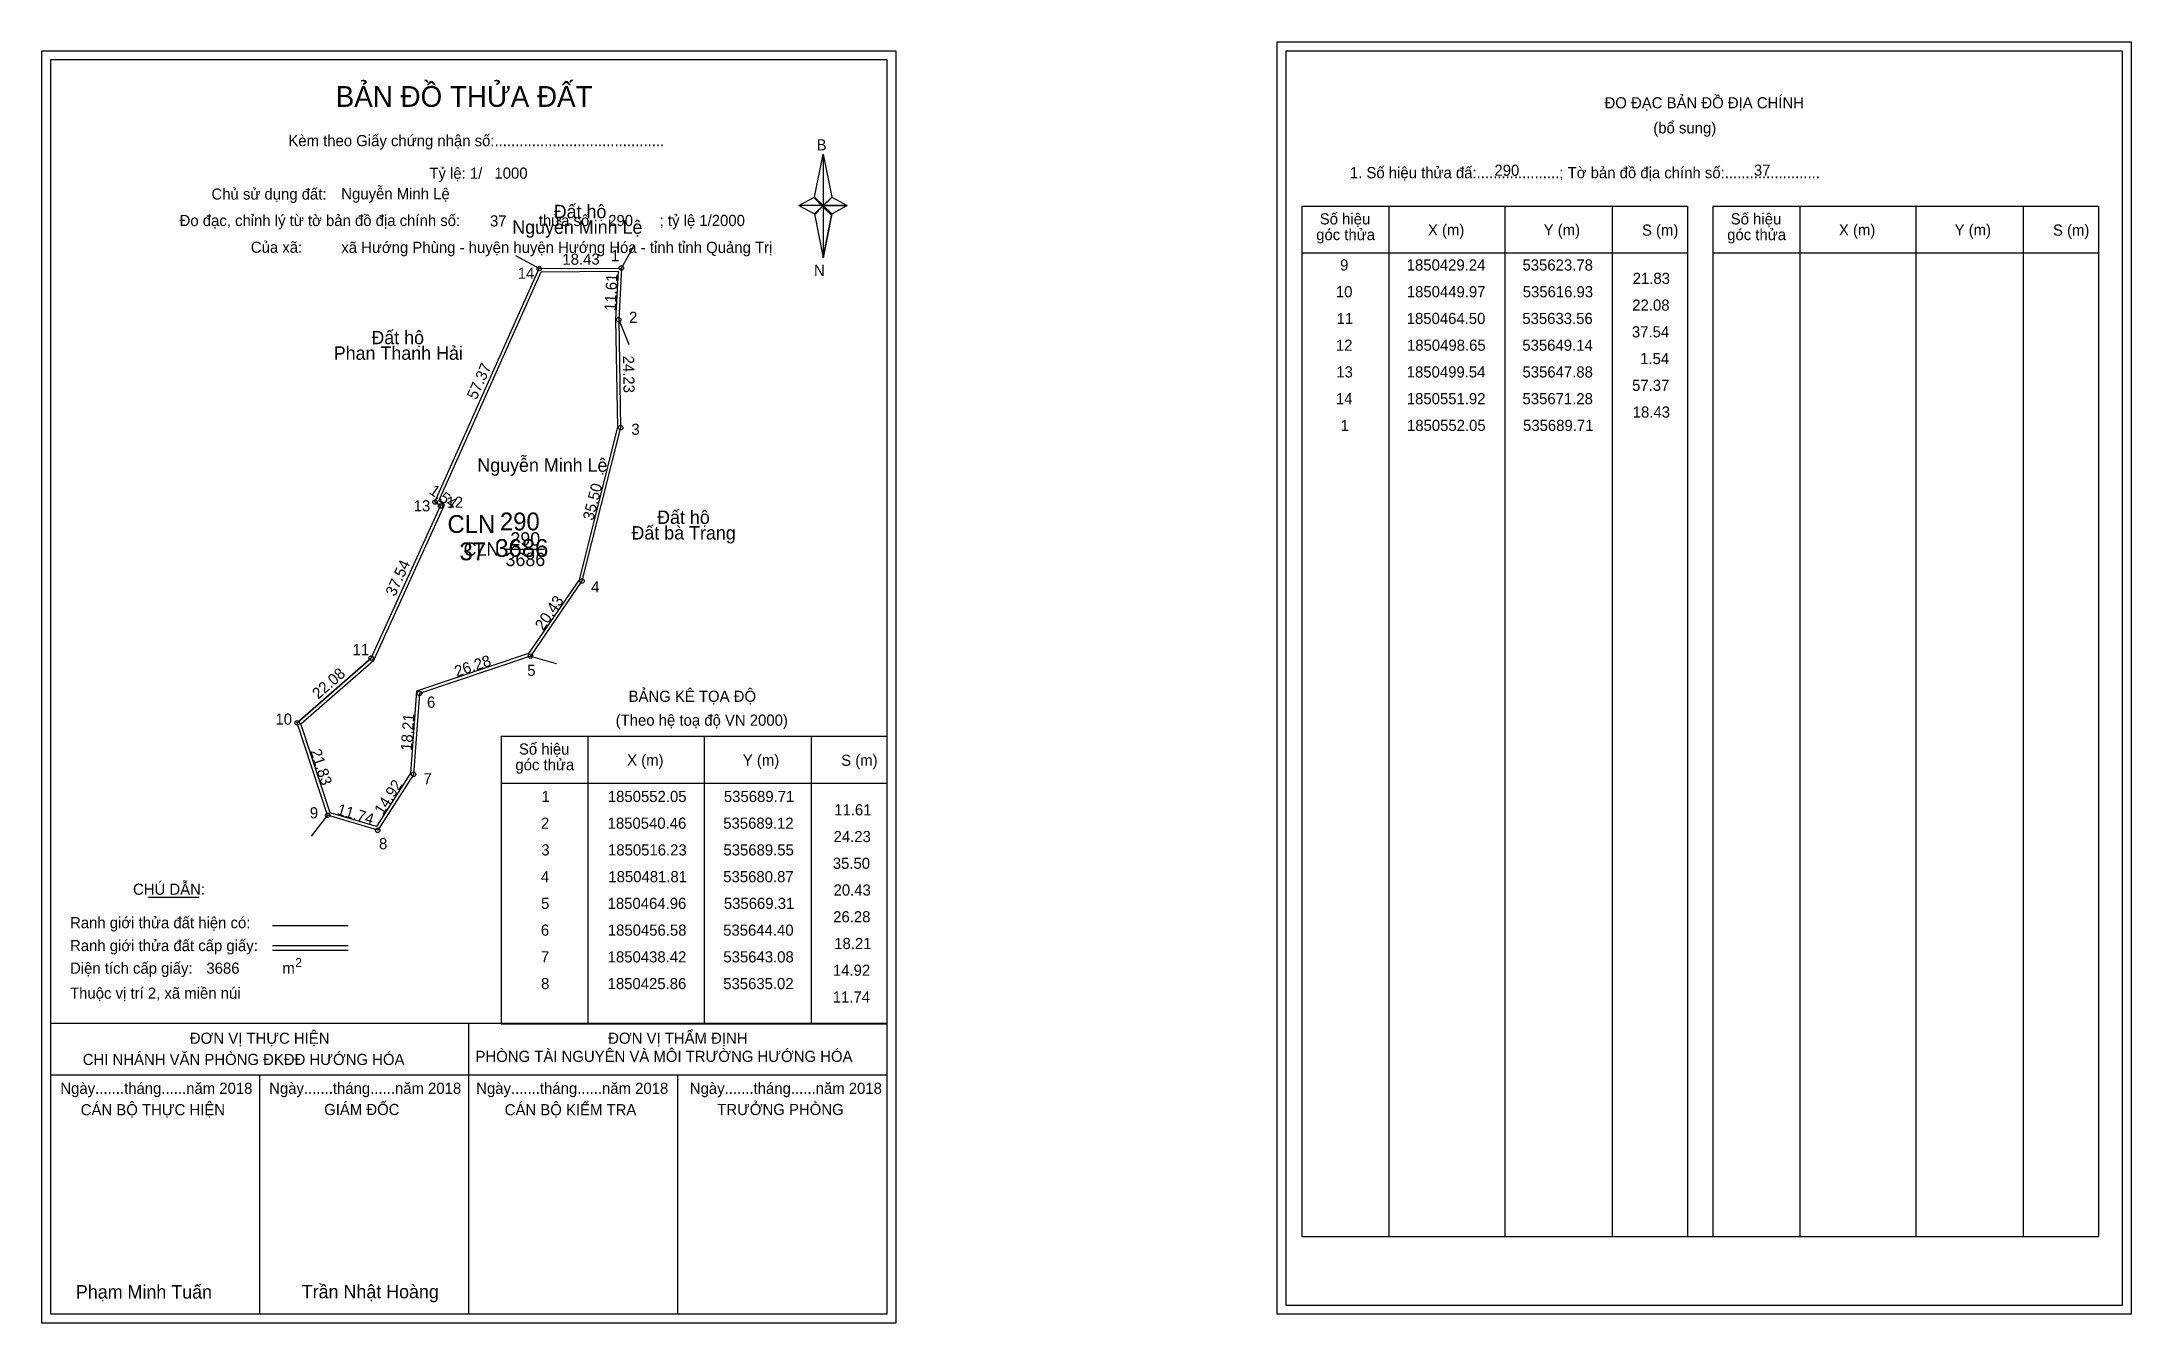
# Model space of a CAD drawing. Extents: x 535560 to 536029, y 1850315 to 1850603.
import ezdxf

# ---------------------------------------------------------------- set-up
doc = ezdxf.new("R2010")
doc.units = 0
for name, color, linetype in [('Level 1', 7, 'Continuous'), ('Level 10', 7, 'Continuous'), ('Level 11', 7, 'Continuous'), ('Level 13', 7, 'Continuous'), ('Level 2', 7, 'Continuous'), ('Level 27', 7, 'Continuous'), ('Level 3', 7, 'Continuous'), ('Level 36', 7, 'Continuous'), ('Level 4', 7, 'Continuous'), ('Level 49', 7, 'Continuous'), ('Level 5', 7, 'Continuous'), ('Level 53', 7, 'Continuous'), ('Level 55', 7, 'Continuous'), ('Level 6', 7, 'Continuous'), ('Level 63', 7, 'Continuous'), ('Level 7', 7, 'Continuous'), ('Level 9', 7, 'Continuous')]:
    doc.layers.add(name, color=color, linetype=linetype)

msp = doc.modelspace()

# ---------------------------------------------------------------- linework, layer by layer
at = {"layer": 'Level 1'}
for p, q in [((535838.94, 1850600.82), (535838.94, 1850600.82)), ((535561.62, 1850598.82), (535561.62, 1850598.82)), ((535733.04, 1850567.94), (535735.01, 1850577.58)), ((535735.01, 1850577.58), (535735.01, 1850566.05)), ((535735.01, 1850577.58), (535736.97, 1850567.94)), ((535729.59, 1850566.05), (535733.04, 1850567.94)), ((535733.04, 1850567.94), (535735.01, 1850566.05)), ((535736.97, 1850567.94), (535735.01, 1850566.05)), ((535734.86, 1850565.83), (535733.04, 1850567.72)), ((535735.01, 1850566.05), (535733.04, 1850564.21)), ((535734.86, 1850565.83), (535733.04, 1850563.99)), ((535733.04, 1850563.99), (535734.86, 1850565.83)), ((535733.04, 1850564.21), (535735.01, 1850554.35)), ((535736.83, 1850567.72), (535734.86, 1850565.83)), ((535734.86, 1850565.83), (535736.83, 1850567.72)), ((535736.83, 1850563.99), (535734.86, 1850565.83)), ((535735.01, 1850566.05), (535735.01, 1850554.35)), ((535735.01, 1850566.05), (535740.42, 1850566.05)), ((535735.01, 1850566.05), (535736.97, 1850564.21)), ((535736.97, 1850564.21), (535735.01, 1850554.35)), ((535736.97, 1850564.21), (535740.42, 1850566.05)), ((535842.47, 1850565.96), (535929.07, 1850565.96)), ((535862.06, 1850334.7), (535862.06, 1850565.96)), ((535888.13, 1850334.7), (535888.13, 1850565.96)), ((535912.11, 1850565.96), (535912.11, 1850334.7)), ((535929.07, 1850565.96), (535929.07, 1850334.7)), ((535934.73, 1850565.96), (536021.33, 1850565.96)), ((535954.32, 1850334.7), (535954.32, 1850565.96)), ((535980.39, 1850334.7), (535980.39, 1850565.96)), ((536004.36, 1850565.96), (536004.36, 1850334.7)), ((536021.33, 1850565.96), (536021.33, 1850334.7)), ((535842.47, 1850555.44), (535929.07, 1850555.44)), ((535934.73, 1850555.44), (536021.33, 1850555.44)), ((535662.71, 1850446.99), (535749.31, 1850446.99)), ((535682.3, 1850382.47), (535682.3, 1850446.99)), ((535708.37, 1850382.47), (535708.37, 1850446.99)), ((535732.34, 1850446.99), (535732.34, 1850382.47)), ((535662.71, 1850436.46), (535749.31, 1850436.46)), ((535583.53, 1850410.88), (535594.94, 1850410.88)), ((535611.4, 1850404.48), (535628.41, 1850404.48)), ((535611.4, 1850400.03), (535628.41, 1850400.03)), ((535611.4, 1850398.94), (535628.41, 1850398.94)), ((535668.44, 1850382.47), (535561.61, 1850382.47)), ((535749.31, 1850382.47), (535644.47, 1850382.47)), ((535655.46, 1850317.24), (535655.46, 1850382.47)), ((535662.71, 1850382.46), (535749.31, 1850382.46)), ((535749.31, 1850370.92), (535561.61, 1850370.92)), ((535608.54, 1850317.24), (535608.54, 1850370.92)), ((535702.39, 1850317.24), (535702.39, 1850370.92)), ((535842.47, 1850334.7), (536021.33, 1850334.7)), ((536026.64, 1850319.24), (536026.64, 1850319.24)), ((535749.31, 1850317.24), (535749.31, 1850317.24))]:
    msp.add_line(p, q, dxfattribs=at)
for points in [[(535733.04, 1850567.94), (535735.01, 1850577.58), (535735.01, 1850566.05)], [(535735.01, 1850566.05), (535736.97, 1850567.94), (535740.42, 1850566.05)], [(535729.59, 1850566.05), (535733.04, 1850564.21), (535735.01, 1850566.05)], [(535735.01, 1850566.05), (535735.01, 1850554.35), (535736.97, 1850564.21)]]:
    msp.add_lwpolyline(points, close=True, dxfattribs=at)
at = {"layer": 'Level 10'}
for p, q in [((535671.28, 1850551.92), (535689.71, 1850552.05)), ((535647.88, 1850499.54), (535649.14, 1850498.65)), ((535633.56, 1850464.5), (535616.93, 1850449.97))]:
    msp.add_line(p, q, dxfattribs=at)
for points in [[(535671.28, 1850551.92), (535689.71, 1850552.05), (535689.12, 1850540.46), (535689.55, 1850516.23), (535680.87, 1850481.81), (535669.31, 1850464.96), (535644.4, 1850456.58), (535643.08, 1850438.42), (535635.02, 1850425.86), (535623.78, 1850429.24), (535616.93, 1850449.97), (535633.56, 1850464.5), (535649.14, 1850498.65), (535647.88, 1850499.54)], [(535671.74, 1850551.22), (535688.97, 1850551.34), (535688.42, 1850540.47), (535688.85, 1850516.31), (535680.22, 1850482.1), (535668.87, 1850465.55), (535643.74, 1850457.1), (535642.39, 1850438.65), (535634.72, 1850426.68), (535624.33, 1850429.81), (535617.74, 1850449.75), (535634.13, 1850464.07), (535650.02, 1850498.89), (535648.75, 1850499.78)]]:
    msp.add_lwpolyline(points, close=True, dxfattribs=at)
at = {"layer": 'Level 11'}
for centre in [(535671.28, 1850551.92), (535671.28, 1850551.92), (535689.71, 1850552.05), (535689.12, 1850540.46), (535689.55, 1850516.23), (535647.88, 1850499.54), (535649.14, 1850498.65), (535680.87, 1850481.81), (535633.56, 1850464.5), (535669.31, 1850464.96), (535644.4, 1850456.58), (535616.93, 1850449.97), (535643.08, 1850438.42), (535623.78, 1850429.24), (535635.02, 1850425.86)]:
    msp.add_circle(centre, 0.5, dxfattribs=at)
at = {"layer": 'Level 27'}
for p, q in [((535671.28, 1850551.92), (535666.02, 1850554.8)), ((535689.71, 1850552.05), (535692.64, 1850557.28)), ((535689.12, 1850540.46), (535691.36, 1850534.9)), ((535669.31, 1850464.96), (535675.08, 1850463.33)), ((535623.78, 1850429.24), (535620.08, 1850424.52))]:
    msp.add_line(p, q, dxfattribs=at)
at = {"layer": 'Level 3'}
for p, q in [((535842.47, 1850565.96), (535842.47, 1850334.7)), ((535934.73, 1850565.96), (535934.73, 1850334.7)), ((535662.71, 1850446.99), (535662.71, 1850382.47))]:
    msp.add_line(p, q, dxfattribs=at)
at = {"layer": 'Level 63'}
for points in [[(535559.61, 1850600.82), (535751.31, 1850600.82), (535751.31, 1850315.24), (535559.61, 1850315.24)], [(535836.94, 1850602.82), (536028.64, 1850602.82), (536028.64, 1850317.24), (535836.94, 1850317.24)], [(535838.94, 1850600.82), (536026.64, 1850600.82), (536026.64, 1850319.24), (535838.94, 1850319.24)], [(535561.61, 1850598.82), (535749.31, 1850598.82), (535749.31, 1850317.24), (535561.61, 1850317.24)]]:
    msp.add_lwpolyline(points, close=True, dxfattribs=at)
at = {"layer": 'Level 9'}
msp.add_line((535663.69, 1850488.96), (535672.4, 1850488.96), dxfattribs=at)

# ---------------------------------------------------------------- texts
at = {"layer": 'Level 1'}
for s, height, p in [('BẢN ĐỒ THỬA ĐẤT', 4.6657, (535625.58, 1850588.22)), ('ĐO ĐẠC BẢN ĐỒ ĐỊA CHÍNH', 2.5, (535910.42, 1850587.88)), ('Kèm theo Giấy chứng nhận số:.........................................', 2.5, (535614.96, 1850579.39)), ('(bổ sung)', 2.5, (535921.36, 1850582.26)), ('B', 2.5, (535733.55, 1850578.45)), ('1. Số hiệu thửa đấ:....................; Tờ bản đồ địa chính số:.......................', 2.5, (535853.25, 1850572.2)), ('Chủ sử dụng đất:', 2.5, (535597.7, 1850567.4)), ('Đo đạc, chỉnh lý từ tờ bản đồ địa chính số:                  ,thửa số                 ; tỷ lệ 1/2000', 2.5, (535590.55, 1850561.47)), ('Số hiệu', 2.5, (535846.49, 1850561.83)), ('Số hiệu', 2.5, (535938.75, 1850561.83)), ('góc thửa', 2.5, (535845.69, 1850558.3)), ('X (m)', 2.5, (535870.77, 1850559.36)), ('Y (m)', 2.5, (535896.75, 1850559.36)), ('S (m)', 2.5, (535918.82, 1850559.31)), ('góc thửa', 2.5, (535937.95, 1850558.3)), ('X (m)', 2.5, (535963.03, 1850559.36)), ('Y (m)', 2.5, (535989, 1850559.36)), ('S (m)', 2.5, (536011.08, 1850559.31)), ('Của xã:', 2.5, (535606.54, 1850555.47)), ('N', 2.5, (535732.95, 1850550.28)), ('BẢNG KÊ TỌA ĐỘ', 2.5, (535691.34, 1850454.69)), ('(Theo hệ toạ độ VN 2000)', 2.5, (535688.44, 1850449.33)), ('góc thửa', 2.5, (535665.93, 1850439.33)), ('Số hiệu', 2.5, (535666.73, 1850442.86)), ('X (m)', 2.5, (535691.01, 1850440.38)), ('Y (m)', 2.5, (535716.98, 1850440.38)), ('S (m)', 2.5, (535739.06, 1850440.33)), ('CHÚ DẪN:', 2.5, (535580.09, 1850411.39)), ('Ranh giới thửa đất hiện có:', 2.5, (535565.96, 1850403.89)), ('Ranh giới thửa đất cấp giấy:', 2.5, (535565.96, 1850398.75)), ('Diện tích cấp giấy:', 2.5, (535565.96, 1850393.67)), ('m', 2.5, (535613.62, 1850393.69)), ('2', 2, (535616.52, 1850395.2)), ('Thuộc vị trí 2, xã miền núi', 2.5, (535565.96, 1850388.07)), ('ĐƠN VỊ THỰC HIỆN', 2.5, (535592.85, 1850377.95)), ('ĐƠN VỊ THẨM ĐỊNH', 2.5, (535686.75, 1850377.95)), ('CHI NHÁNH VĂN PHÒNG ĐKĐĐ HƯỚNG HÓA', 2.5, (535568.81, 1850373.19)), ('PHÒNG TÀI NGUYÊN VÀ MÔI TRƯỜNG HƯỚNG HÓA', 2.5, (535656.98, 1850373.88)), ('Ngày.......tháng......năm 2018', 2.5, (535563.78, 1850366.71)), ('Ngày.......tháng......năm 2018', 2.5, (535610.65, 1850366.71)), ('Ngày.......tháng......năm 2018', 2.5, (535657.13, 1850366.71)), ('Ngày.......tháng......năm 2018', 2.5, (535705.09, 1850366.71)), ('CÁN BỘ THỰC HIỆN', 2.5, (535568.36, 1850361.9)), ('GIÁM ĐỐC', 2.5, (535623, 1850361.96)), ('CÁN BỘ KIỂM TRA', 2.5, (535663.54, 1850361.9)), ('TRƯỞNG PHÒNG', 2.5, (535711.23, 1850361.96)), ('Phạm Minh Tuấn', 3, (535567.27, 1850320.78)), ('Trần Nhật Hoàng', 3, (535617.97, 1850320.83))]:
    msp.add_text(s, height=height, dxfattribs=at).set_placement(p)
at = {"layer": 'Level 11'}
msp.add_text('Tỷ lệ: 1/', height=2.5, dxfattribs=at).set_placement((535646.62, 1850572.08))
at = {"layer": 'Level 13'}
for s, p in [('290', (535664.8, 1850489.76)), ('CLN', (535654.3, 1850487.46)), ('3686', (535663.7, 1850485.16))]:
    msp.add_text(s, height=3, dxfattribs=at).set_placement(p)
at = {"layer": 'Level 2'}
msp.add_text('Nguyễn Minh Lệ', height=3, dxfattribs=at).set_placement((535657.38, 1850506.31))
at = {"layer": 'Level 3'}
msp.add_text('CLN ', height=4, dxfattribs=at).set_placement((535650.68, 1850492.6))
at = {"layer": 'Level 36'}
for s, p in [('Nguyễn Minh Lệ', (535665.22, 1850559.73)), ('Đất hộ', (535674.53, 1850563.23)), ('Đất hộ', (535633.6, 1850534.95)), ('Phan Thanh Hải', (535625.15, 1850531.45)), ('Đất hộ', (535697.74, 1850494.62)), ('Đất bà Trang', (535691.98, 1850491.12))]:
    msp.add_text(s, height=3, dxfattribs=at).set_placement(p)
at = {"layer": 'Level 4'}
msp.add_text('290', height=4, dxfattribs=at).set_placement((535662.46, 1850493.17))
at = {"layer": 'Level 49'}
for s, rotation, p in [('18.43', 0.4041, (535676.49, 1850552.76)), ('11.61', 87.0858, (535688.42, 1850542.37)), ('57.37', 65.928, (535657.19, 1850522.34)), ('24.23', 271.0167, (535690.06, 1850532.36)), ('1.54', 324.7646, (535646.38, 1850501.58)), ('35.50', 75.8463, (535683.43, 1850495.25)), ('37.54', 65.4765, (535638.92, 1850478.18)), ('20.43', 55.5478, (535672.17, 1850470.54)), ('26.28', 18.5935, (535652.76, 1850460.24)), ('22.08', 41.1444, (535621.67, 1850455.17)), ('18.21', 85.8426, (535642.66, 1850443.64)), ('21.83', 288.2856, (535619.86, 1850443.66)), ('14.92', 57.3109, (535636.17, 1850429.14)), ('11.74', 343.2634, (535625.71, 1850429.49))]:
    msp.add_text(s, height=2.5, rotation=rotation, dxfattribs=at).set_placement(p)
at = {"layer": 'Level 5'}
msp.add_text('3686', height=4, dxfattribs=at).set_placement((535661.42, 1850487.21))
at = {"layer": 'Level 53'}
for s, p in [('9', (535851.05, 1850551.48)), ('1850429.24', (535866.01, 1850551.48)), ('535623.78', (535892, 1850551.48)), ('21.83', (535916.74, 1850548.48)), ('10', (535850.11, 1850545.48)), ('1850449.97', (535866.03, 1850545.48)), ('535616.93', (535892.05, 1850545.48)), ('22.08', (535916.64, 1850542.48)), ('11', (535850.27, 1850539.48)), ('1850464.50', (535866.01, 1850539.48)), ('535633.56', (535891.96, 1850539.48)), ('12', (535850.12, 1850533.48)), ('1850498.65', (535866.07, 1850533.48)), ('535649.14', (535891.96, 1850533.48)), ('37.54', (535916.56, 1850536.48)), ('1.54', (535918.41, 1850530.48)), ('13', (535850.2, 1850527.48)), ('1850499.54', (535866.01, 1850527.48)), ('535647.88', (535892, 1850527.48)), ('57.37', (535916.6, 1850524.48)), ('14', (535850.11, 1850521.48)), ('1850551.92', (535866.03, 1850521.48)), ('535671.28', (535892, 1850521.48)), ('18.43', (535916.74, 1850518.48)), ('1', (535851.19, 1850515.48)), ('1850552.05', (535866.07, 1850515.48)), ('535689.71', (535892.12, 1850515.48)), ('1', (535671.81, 1850432.21)), ('1850552.05', (535686.68, 1850432.21)), ('535689.71', (535712.73, 1850432.21)), ('11.61', (535737.5, 1850429.21)), ('2', (535671.66, 1850426.21)), ('1850540.46', (535686.63, 1850426.21)), ('535689.12', (535712.58, 1850426.21)), ('3', (535671.74, 1850420.21)), ('1850516.23', (535686.72, 1850420.21)), ('535689.55', (535712.63, 1850420.21)), ('24.23', (535737.35, 1850423.21)), ('35.50', (535737.18, 1850417.21)), ('4', (535671.65, 1850414.21)), ('1850481.81', (535686.79, 1850414.21)), ('535680.87', (535712.59, 1850414.21)), ('20.43', (535737.35, 1850411.21)), ('5', (535671.7, 1850408.21)), ('1850464.96', (535686.63, 1850408.21)), ('535669.31', (535712.73, 1850408.21)), ('6', (535671.65, 1850402.21)), ('1850456.58', (535686.67, 1850402.21)), ('535644.40', (535712.57, 1850402.21)), ('26.28', (535737.26, 1850405.21)), ('18.21', (535737.5, 1850399.21)), ('7', (535671.66, 1850396.21)), ('1850438.42', (535686.64, 1850396.21)), ('535643.08', (535712.61, 1850396.21)), ('14.92', (535737.2, 1850393.21)), ('8', (535671.69, 1850390.21)), ('1850425.86', (535686.63, 1850390.21)), ('535635.02', (535712.58, 1850390.21)), ('11.74', (535737.17, 1850387.21))]:
    msp.add_text(s, height=2.5, dxfattribs=at).set_placement(p)
at = {"layer": 'Level 55'}
for s, height, p in [('14', 0.4, (535670.99, 1850551.92)), ('289', 0.11, (535671.16, 1850551.81)), ('0', 0.11, (535671.24, 1850551.81)), ('0', 0.11, (535671.24, 1850551.81)), ('1', 0.4, (535689.6, 1850552.05)), ('0', 0.11, (535689.67, 1850551.94)), ('0', 0.11, (535689.67, 1850551.94)), ('2', 0.4, (535688.98, 1850540.46)), ('0', 0.11, (535689.08, 1850540.35)), ('0', 0.11, (535689.08, 1850540.35)), ('3', 0.4, (535689.43, 1850516.23)), ('0', 0.11, (535689.51, 1850516.12)), ('0', 0.11, (535689.51, 1850516.12)), ('13', 0.4, (535647.61, 1850499.54)), ('289', 0.11, (535647.76, 1850499.43)), ('12', 0.4, (535648.86, 1850498.65)), ('289', 0.11, (535649.02, 1850498.54)), ('4', 0.4, (535680.73, 1850481.81)), ('0', 0.11, (535680.83, 1850481.7)), ('0', 0.11, (535680.83, 1850481.7)), ('11', 0.4, (535633.3, 1850464.5)), ('5', 0.4, (535669.18, 1850464.96)), ('0', 0.11, (535669.27, 1850464.85)), ('0', 0.11, (535669.27, 1850464.85)), ('289', 0.11, (535633.44, 1850464.39)), ('6', 0.4, (535644.26, 1850456.58)), ('10', 0.4, (535616.65, 1850449.97)), ('289', 0.11, (535616.81, 1850449.86)), ('7', 0.4, (535642.95, 1850438.42)), ('9', 0.4, (535623.64, 1850429.24)), ('289', 0.11, (535623.66, 1850429.13)), ('8', 0.4, (535634.89, 1850425.86))]:
    msp.add_text(s, height=height, dxfattribs=at).set_placement(p)
at = {"layer": 'Level 6'}
for s, p in [('1000', (535661.22, 1850572.1)), ('290', (535885.7, 1850572.74)), ('37', (535943.94, 1850572.76)), ('Nguyễn Minh Lệ', (535626.84, 1850567.47)), ('37', (535660.22, 1850561.38)), ('290', (535686.76, 1850561.46)), ('xã Hướng Phùng - huyện huyện Hướng Hóa - tỉnh tỉnh Quảng Trị', (535626.85, 1850555.43)), ('3686', (535596.56, 1850393.67))]:
    msp.add_text(s, height=2.5, dxfattribs=at).set_placement(p)
at = {"layer": 'Level 7'}
msp.add_text('37', height=4, dxfattribs=at).set_placement((535653.39, 1850486.46))
at = {"layer": 'Level 9'}
for s, p in [('1', (535687.39, 1850553.56)), ('14', (535666.46, 1850549.65)), ('2', (535691.43, 1850539.74)), ('3', (535691.96, 1850514.61)), ('13', (535643.1, 1850497.44)), ('12', (535650.46, 1850498.23)), ('4', (535682.93, 1850479.24)), ('11', (535629.37, 1850465.16)), ('5', (535668.59, 1850460.51)), ('6', (535646.08, 1850453.37)), ('10', (535612.06, 1850449.56)), ('7', (535645.28, 1850436.16)), ('9', (535619.78, 1850428.54)), ('8', (535635.31, 1850421.61))]:
    msp.add_text(s, height=2.5, dxfattribs=at).set_placement(p)

doc.saveas('drawing.dxf')
